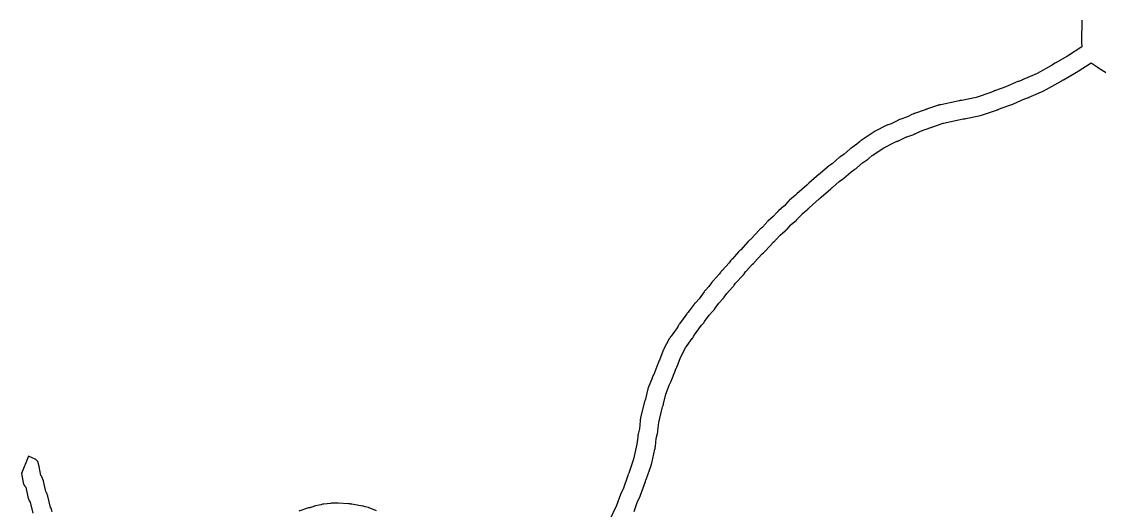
# Model space of a CAD drawing. Extents: x -90 to 105, y 288 to 664.
# Drawn here: x -89.5 to 9, y 447.5 to 492.2 of the extents above; entities that cross this region are included whole.
import ezdxf

# ---------------------------------------------------------------- set-up
doc = ezdxf.new("R2010")
doc.units = 0
doc.layers.get('0').update_dxf_attribs({"linetype": 'CONTINUOUS'})

msp = doc.modelspace()

# ---------------------------------------------------------------- linework, layer by layer
at = {"color": 7}
for points in [[(7.354434, 492.364162), (7.326576, 490.442819), (7.326576, 490.387132), (7.326576, 490.359188), (7.326576, 490.336947), (7.354434, 489.924834), (6.062402, 489.078331), (4.931874, 488.443454), (4.904016, 488.432333), (4.803773, 488.371086), (4.787064, 488.359965), (4.642268, 488.259711), (4.586577, 488.226293), (3.283407, 487.496738), (3.207803, 487.474726), (1.86008, 486.873261), (1.848943, 486.867558), (1.587195, 486.778453), (1.531504, 486.76163), (1.509226, 486.750509), (1.375568, 486.689261), (0.423251, 486.266008), (-0.517927, 485.94857), (-0.545774, 485.942867), (-0.601465, 485.920626), (-0.657156, 485.898385), (-0.679434, 485.892683), (-0.685003, 485.88698), (-0.751832, 485.853562), (-0.957889, 485.764456), (-2.294473, 485.313359), (-3.603213, 485.040482), (-3.647766, 485.034779), (-3.68675, 485.029076), (-3.731303, 485.023374), (-3.748012, 485.017671), (-3.831549, 485.000848), (-5.530125, 484.644425), (-5.557983, 484.638722), (-5.647089, 484.621899), (-5.69721, 484.610779), (-5.7529, 484.593956), (-5.808591, 484.577133), (-5.8253, 484.57143), (-6.827738, 484.220576), (-6.844447, 484.214873), (-6.850007, 484.214873), (-6.877865, 484.20917), (-6.883426, 484.203468), (-6.888986, 484.203468), (-6.900135, 484.197765), (-6.955825, 484.175524), (-7.935987, 483.835808), (-7.952696, 483.830105), (-7.980554, 483.818985), (-8.036245, 483.796744), (-8.058514, 483.791041), (-8.164326, 483.735354), (-8.554142, 483.542937), (-9.266987, 483.292329), (-9.300403, 483.281209), (-9.378371, 483.24779), (-9.40064, 483.23667), (-9.45633, 483.208726), (-10.068932, 482.902425), (-10.319543, 482.81332), (-10.352958, 482.802199), (-10.430926, 482.768781), (-10.453195, 482.757661), (-10.508886, 482.729717), (-11.511324, 482.228499), (-11.54474, 482.211676), (-11.60043, 482.178257), (-11.617139, 482.172555), (-11.639408, 482.155731), (-11.695099, 482.116753), (-12.792212, 481.370493), (-12.825627, 481.348252), (-12.892455, 481.298125), (-12.909164, 481.287004), (-12.959286, 481.242437), (-13.198756, 481.03081), (-13.633146, 480.730079), (-13.694405, 480.691095), (-13.750096, 480.646542), (-13.761244, 480.640982), (-13.772393, 480.629833), (-13.822515, 480.58528), (-14.357149, 480.123044), (-14.657881, 479.916986), (-14.691296, 479.894717), (-14.724711, 479.866859), (-14.763695, 479.84459), (-14.774844, 479.833441), (-15.454275, 479.237547), (-15.771714, 479.014783), (-15.810698, 478.992513), (-15.821847, 478.981365), (-15.866399, 478.953507), (-15.877548, 478.942358), (-15.888697, 478.931209), (-16.551421, 478.352022), (-16.556981, 478.346462), (-16.584839, 478.324193), (-16.590399, 478.324193), (-16.612668, 478.301923), (-16.623817, 478.296363), (-16.634966, 478.285214), (-17.581713, 477.455418), (-17.603983, 477.438709), (-17.637398, 477.405294), (-17.665256, 477.383024), (-17.698671, 477.349609), (-17.70982, 477.33846), (-17.726529, 477.316191), (-17.754387, 477.288333), (-18.673289, 476.491951), (-18.712273, 476.458536), (-18.740131, 476.436266), (-18.75684, 476.413997), (-18.77355, 476.402848), (-18.77911, 476.397288), (-18.78467, 476.391728), (-18.79023, 476.386168), (-19.336002, 475.907225), (-19.374986, 475.87381), (-19.402844, 475.845952), (-19.436259, 475.812536), (-19.44182, 475.806976), (-19.491941, 475.751286), (-19.837225, 475.378156), (-19.853935, 475.361447), (-20.349585, 474.932626), (-20.388569, 474.89921), (-20.416427, 474.876941), (-20.449842, 474.837957), (-20.455403, 474.832397), (-20.505524, 474.776707), (-20.839671, 474.414715), (-21.335321, 473.980325), (-21.374305, 473.946909), (-21.402163, 473.92464), (-21.435578, 473.885656), (-21.441138, 473.880096), (-21.49126, 473.824406), (-21.881097, 473.401154), (-21.903366, 473.378884), (-21.970194, 473.323194), (-21.975754, 473.323194), (-21.981314, 473.317634), (-22.01473, 473.289776), (-22.036999, 473.267507), (-22.075983, 473.228523), (-22.081543, 473.222962), (-22.131665, 473.167272), (-22.84451, 472.382029), (-22.955891, 472.287354), (-22.994875, 472.253939), (-23.033859, 472.214955), (-23.056128, 472.198246), (-23.061688, 472.187097), (-23.11181, 472.131407), (-23.802378, 471.379578), (-23.835794, 471.346162), (-23.841354, 471.340602), (-23.852503, 471.335042), (-23.869212, 471.318333), (-23.869212, 471.312773), (-23.880361, 471.307212), (-23.919345, 471.268228), (-23.941614, 471.251519), (-23.947174, 471.24037), (-23.997296, 471.18468), (-24.570914, 470.555371), (-24.587623, 470.544222), (-24.621038, 470.505238), (-24.67116, 470.449548), (-24.67672, 470.443988), (-24.68228, 470.432839), (-24.710138, 470.393855), (-24.726847, 470.371586), (-24.854937, 470.198943), (-24.877206, 470.171085), (-25.512084, 469.480516), (-25.551068, 469.441532), (-25.562217, 469.430383), (-25.584486, 469.402525), (-25.617901, 469.36911), (-25.623461, 469.357961), (-25.662427, 469.297172), (-25.779379, 469.141239), (-26.336289, 468.534206), (-26.369705, 468.500791), (-26.386414, 468.484082), (-26.391974, 468.472933), (-26.419832, 468.433949), (-26.430981, 468.4228), (-26.469965, 468.36711), (-26.715004, 468.027395), (-27.026874, 467.693248), (-27.060289, 467.659833), (-27.088117, 467.626441), (-27.115975, 467.593026), (-27.121535, 467.581877), (-27.160519, 467.526187), (-27.611617, 466.902447), (-27.923487, 466.568301), (-27.951345, 466.540443), (-27.979203, 466.507027), (-28.007061, 466.473612), (-28.018209, 466.462463), (-28.057194, 466.406773), (-28.513807, 465.783068), (-28.625182, 465.654978), (-28.647423, 465.638269), (-28.675367, 465.604854), (-28.70331, 465.571438), (-28.736728, 465.532454), (-28.742431, 465.526894), (-29.410723, 464.596854), (-29.432964, 464.568996), (-29.455205, 464.530012), (-29.460908, 464.524452), (-29.477731, 464.496594), (-29.488851, 464.474324), (-29.52783, 464.401925), (-29.605786, 464.257129), (-30.168267, 463.471886), (-30.19621, 463.432901), (-30.224154, 463.405043), (-30.240977, 463.377185), (-30.268921, 463.338201), (-30.302339, 463.282511), (-30.335757, 463.226821), (-30.820269, 462.319057), (-30.837092, 462.291199), (-30.859333, 462.246646), (-30.876156, 462.213231), (-30.881859, 462.190962), (-30.909803, 462.124134), (-31.221672, 461.294338), (-31.28292, 461.182954), (-31.29404, 461.166245), (-31.310864, 461.13283), (-31.333104, 461.088277), (-31.344225, 461.054862), (-31.355345, 461.032592), (-31.365325, 460.999208), (-31.382148, 460.965793), (-31.75528, 459.974493), (-31.827676, 459.840834), (-31.8445, 459.812976), (-31.850202, 459.796267), (-31.867025, 459.768409), (-31.878146, 459.734994), (-31.889266, 459.712724), (-31.900387, 459.679309), (-31.911507, 459.651451), (-32.251223, 458.760395), (-32.256926, 458.749246), (-32.268046, 458.71583), (-32.28487, 458.665709), (-32.29599, 458.637851), (-32.301693, 458.609993), (-32.312813, 458.554302), (-32.502173, 457.730075), (-32.513294, 457.707806), (-32.59125, 457.485042), (-32.596953, 457.479482), (-32.608074, 457.446066), (-32.624897, 457.395945), (-32.636017, 457.351392), (-32.64172, 457.340243), (-32.65284, 457.278984), (-32.953573, 456.003659), (-32.959275, 455.98139), (-32.964978, 455.947975), (-32.976098, 455.886715), (-32.981801, 455.864446), (-32.981801, 455.842177), (-32.992922, 455.736365), (-33.070878, 454.995674), (-33.176693, 454.52787), (-33.187814, 454.500023), (-33.193516, 454.461039), (-33.204637, 454.39421), (-33.210339, 454.377504), (-33.210339, 454.355226), (-33.22146, 454.249413), (-33.288296, 453.608966), (-33.288296, 453.597829), (-33.600166, 452.227829), (-34.045694, 450.952505), (-34.067935, 450.902383), (-34.067935, 450.896814), (-34.073638, 450.885677), (-34.07934, 450.874539), (-34.085043, 450.852261), (-34.12961, 450.740879), (-34.564001, 449.498969), (-34.575121, 449.4767), (-34.792311, 449.008895), (-34.803431, 448.986626), (-34.825672, 448.930936), (-34.836793, 448.908667), (-34.88692, 448.769439), (-35.165386, 448.000903), (-35.171089, 447.989754), (-35.789259, 446.653169)], [(-33.549518, 447.460838), (-33.254354, 448.279496), (-33.254354, 448.285056), (-33.048313, 448.725015), (-33.02037, 448.780705), (-33.009249, 448.802975), (-32.987009, 448.858665), (-32.959065, 448.942202), (-32.513537, 450.206388), (-32.502417, 450.228666), (-32.496714, 450.250944), (-32.452147, 450.367895), (-32.00105, 451.659927), (-31.995347, 451.665496), (-31.978524, 451.715618), (-31.967403, 451.749032), (-31.956283, 451.793585), (-31.95058, 451.804722), (-31.933757, 451.877121), (-31.644162, 453.163584), (-31.633042, 453.19143), (-31.627339, 453.230414), (-31.616219, 453.274967), (-31.610516, 453.313951), (-31.610516, 453.330657), (-31.610516, 453.352935), (-31.604813, 453.403056), (-31.526857, 454.12704), (-31.421042, 454.589275), (-31.409921, 454.617122), (-31.404219, 454.656106), (-31.393098, 454.700659), (-31.387396, 454.739642), (-31.387396, 454.76192), (-31.376275, 454.867733), (-31.298318, 455.602855), (-30.99202, 456.906025), (-30.953042, 457.017409), (-30.930801, 457.073099), (-30.919681, 457.095368), (-30.90856, 457.128783), (-30.891737, 457.178905), (-30.880617, 457.21232), (-30.874914, 457.23459), (-30.863794, 457.295849), (-30.652164, 458.170198), (-30.306879, 459.072393), (-30.251192, 459.178205), (-30.234368, 459.206063), (-30.212128, 459.256184), (-30.189887, 459.306306), (-30.167646, 459.361996), (-30.167646, 459.373145), (-29.777808, 460.386722), (-29.760985, 460.425706), (-29.727567, 460.481396), (-29.716446, 460.498105), (-29.699623, 460.53152), (-29.677383, 460.576073), (-29.655142, 460.631763), (-29.632901, 460.687454), (-29.627198, 460.698603), (-29.315329, 461.52283), (-28.841954, 462.413886), (-28.229354, 463.26039), (-28.207085, 463.288248), (-28.195936, 463.304957), (-28.173666, 463.343941), (-28.151397, 463.371799), (-28.140248, 463.394069), (-28.11239, 463.449759), (-28.023285, 463.611264), (-27.382838, 464.496751), (-27.243611, 464.647116), (-27.160074, 464.74179), (-27.148925, 464.7585), (-27.109941, 464.808621), (-27.10438, 464.81977), (-26.67556, 465.415664), (-26.35812, 465.755379), (-26.346972, 465.766528), (-26.319114, 465.799944), (-26.291256, 465.827802), (-26.285695, 465.83895), (-26.213296, 465.933625), (-26.202147, 465.955894), (-25.806741, 466.507235), (-25.784471, 466.529505), (-25.455894, 466.885927), (-25.422479, 466.919343), (-25.40021, 466.952758), (-25.383501, 466.975027), (-25.361231, 466.997296), (-25.322247, 467.058556), (-25.088346, 467.375995), (-24.56485, 467.949612), (-24.503591, 468.016443), (-24.475733, 468.044301), (-24.447875, 468.077716), (-24.442315, 468.088865), (-24.397762, 468.144555), (-24.397762, 468.150115), (-24.269672, 468.328327), (-23.595811, 469.057879), (-23.562395, 469.091294), (-23.540126, 469.119152), (-23.506711, 469.158136), (-23.50115, 469.169285), (-23.456598, 469.224976), (-23.451037, 469.236124), (-23.328516, 469.403198), (-23.306247, 469.431056), (-22.73263, 470.049227), (-22.721481, 470.060376), (-22.621237, 470.15505), (-22.615677, 470.16061), (-22.565556, 470.216301), (-21.847141, 470.995975), (-21.735758, 471.096218), (-21.696774, 471.129633), (-21.674505, 471.151903), (-21.635521, 471.185318), (-21.62996, 471.196467), (-21.590976, 471.24102), (-21.579827, 471.252169), (-20.850275, 472.04855), (-20.828006, 472.07082), (-20.761178, 472.120941), (-20.755618, 472.126501), (-20.716633, 472.159917), (-20.688775, 472.182186), (-20.65536, 472.22117), (-20.6498, 472.22673), (-20.599678, 472.28242), (-20.204272, 472.711241), (-20.187563, 472.72795), (-19.730897, 473.123357), (-19.714188, 473.134506), (-19.691918, 473.156775), (-19.652934, 473.195759), (-19.630665, 473.212468), (-19.625105, 473.223617), (-19.586121, 473.262601), (-19.574972, 473.27931), (-19.218549, 473.663578), (-19.20184, 473.680287), (-18.722897, 474.092401), (-18.700628, 474.10911), (-18.667212, 474.142525), (-18.639354, 474.164795), (-18.605939, 474.203779), (-18.600379, 474.209339), (-18.550257, 474.265029), (-18.199404, 474.638159), (-18.188255, 474.654868), (-17.675898, 475.100396), (-17.659189, 475.111545), (-17.636919, 475.133815), (-17.609061, 475.156084), (-17.592352, 475.178353), (-17.575643, 475.189502), (-17.570083, 475.195062), (-17.564523, 475.200622), (-17.558963, 475.206183), (-16.623353, 476.03041), (-16.601084, 476.041559), (-16.567669, 476.074974), (-16.539811, 476.102832), (-16.500827, 476.136247), (-16.495266, 476.141808), (-16.472997, 476.169666), (-16.467437, 476.175226), (-16.450728, 476.191935), (-16.445168, 476.197495), (-15.570819, 476.960462), (-15.55967, 476.966022), (-15.531812, 476.988292), (-15.437137, 477.06626), (-15.425988, 477.082969), (-14.813387, 477.612034), (-14.490379, 477.834798), (-14.451395, 477.857067), (-14.41798, 477.884925), (-14.384564, 477.907194), (-14.373415, 477.918343), (-13.732968, 478.486392), (-13.72182, 478.491952), (-13.370966, 478.736991), (-13.337551, 478.759261), (-13.304135, 478.78153), (-13.27072, 478.809388), (-13.259571, 478.820537), (-13.203881, 478.86509), (-13.187172, 478.881799), (-12.680383, 479.327327), (-12.312823, 479.577938), (-12.207011, 479.644768), (-12.173595, 479.672626), (-12.123474, 479.71161), (-12.084955, 479.744809), (-12.079394, 479.750369), (-11.789801, 480.00098), (-11.784241, 480.00654), (-10.73168, 480.713816), (-9.718103, 481.220604), (-9.500908, 481.298561), (-9.467493, 481.309681), (-9.42294, 481.326504), (-9.389525, 481.337624), (-9.367255, 481.348745), (-9.317134, 481.376688), (-8.65441, 481.705264), (-8.637701, 481.716385), (-7.991685, 481.933574), (-7.95827, 481.944695), (-7.913717, 481.966936), (-7.880302, 481.978056), (-7.858033, 481.989176), (-7.802342, 482.01712), (-7.796782, 482.01712), (-7.384669, 482.23431), (-6.44349, 482.562886), (-6.398937, 482.574006), (-6.382228, 482.579709), (-6.371079, 482.585411), (-6.337664, 482.596532), (-6.265264, 482.618773), (-5.30181, 482.958489), (-5.273952, 482.964192), (-3.463993, 483.342892), (-3.441724, 483.348595), (-3.425015, 483.348595), (-3.402746, 483.354298), (-3.380476, 483.354298), (-3.341492, 483.36), (-3.319223, 483.365703), (-3.246824, 483.382526), (-1.899101, 483.660992), (-1.798857, 483.688936), (-0.428858, 484.145604), (-0.378736, 484.162427), (-0.345321, 484.173548), (-0.295199, 484.195789), (-0.28963, 484.201491), (-0.256216, 484.218315), (-0.222801, 484.235138), (-0.016744, 484.324243), (0.968987, 484.658388), (0.991265, 484.664091), (1.046956, 484.686332), (1.074803, 484.692034), (1.130494, 484.714275), (2.127363, 485.170941), (2.15521, 485.182061), (2.405819, 485.265607), (2.478218, 485.287847), (2.494924, 485.29355), (2.550615, 485.315791), (2.556184, 485.321494), (3.892769, 485.922958), (3.909478, 485.928661), (4.037567, 485.989909), (4.048716, 485.995611), (4.121116, 486.040179), (5.463269, 486.786439), (5.46883, 486.792142), (5.502245, 486.814383), (5.530103, 486.825503), (5.541252, 486.836623), (5.602511, 486.88119), (5.67491, 486.931318), (5.680471, 486.931318), (6.888966, 487.605179), (6.939087, 487.638597), (6.961357, 487.649717), (7.028187, 487.699845), (8.225565, 488.482731), (8.760199, 488.104034), (8.877151, 488.020488), (8.971826, 487.964801), (10.236012, 487.185128)], [(-86.723847, 447.416193), (-86.835222, 447.750339), (-86.846342, 447.767048), (-86.852045, 447.772608), (-86.868868, 447.800466), (-86.868868, 447.806027), (-87.125036, 448.853018), (-87.130739, 448.869727), (-87.141859, 448.925417), (-87.197547, 449.081354), (-87.20325, 449.098063), (-87.236668, 449.159322), (-87.247788, 449.170471), (-87.309036, 449.265145), (-87.526226, 450.217462), (-87.531928, 450.250876), (-87.671161, 450.612868), (-87.687984, 450.646283), (-87.738112, 450.707543), (-87.738112, 450.713112), (-87.760352, 450.729818), (-87.760352, 450.735387), (-87.916294, 451.559614), (-88.049939, 452.010711), (-88.111186, 452.094248), (-88.155753, 452.138801), (-88.166874, 452.155507), (-88.217001, 452.20006), (-88.606839, 452.400548), (-88.612542, 452.400548), (-88.902134, 452.50636), (-89.525873, 450.924735), (-89.403349, 450.262012), (-89.403349, 450.245306), (-89.336513, 449.961281), (-89.325393, 449.933435), (-89.297449, 449.883313), (-89.280626, 449.849898), (-89.258385, 449.810914), (-89.241562, 449.788637), (-89.208144, 449.744084), (-89.185903, 449.721814), (-89.146925, 449.671693), (-88.946444, 448.802913), (-88.940741, 448.775055), (-88.868345, 448.507738), (-88.840401, 448.457616), (-88.829281, 448.429758), (-88.812458, 448.407489), (-88.740061, 448.301677), (-88.495013, 447.299239)], [(-57.095672, 447.522078), (-57.747255, 447.778257), (-57.802942, 447.800527), (-57.830886, 447.806087), (-57.96453, 447.845071), (-57.970233, 447.845071), (-58.126175, 447.889624), (-58.293237, 447.934177), (-58.376783, 447.945326), (-59.33467, 448.112399), (-59.34579, 448.112399), (-59.390357, 448.11796), (-59.401478, 448.12352), (-59.40718, 448.12352), (-59.424004, 448.12908), (-59.440827, 448.12908), (-59.485394, 448.140229), (-59.507635, 448.140229), (-59.646867, 448.151378), (-59.65257, 448.151378), (-60.591841, 448.218117), (-60.653088, 448.223677), (-60.681032, 448.223677), (-60.825825, 448.223677), (-60.842648, 448.218117), (-61.037569, 448.212557), (-61.121114, 448.212557), (-61.204659, 448.206997), (-61.293765, 448.195848), (-61.906367, 448.11788), (-61.995473, 448.106731), (-62.017714, 448.106731), (-62.162507, 448.073316), (-62.669297, 447.956363), (-62.741693, 447.939654), (-62.775112, 447.928505), (-62.903196, 447.889521), (-62.908898, 447.889521), (-63.098259, 447.822693), (-63.115082, 447.817133), (-63.15406, 447.811573), (-63.209748, 447.800424), (-63.293293, 447.778155), (-64.178778, 447.477423)]]:
    msp.add_lwpolyline(points, dxfattribs=at)

doc.saveas('drawing.dxf')
